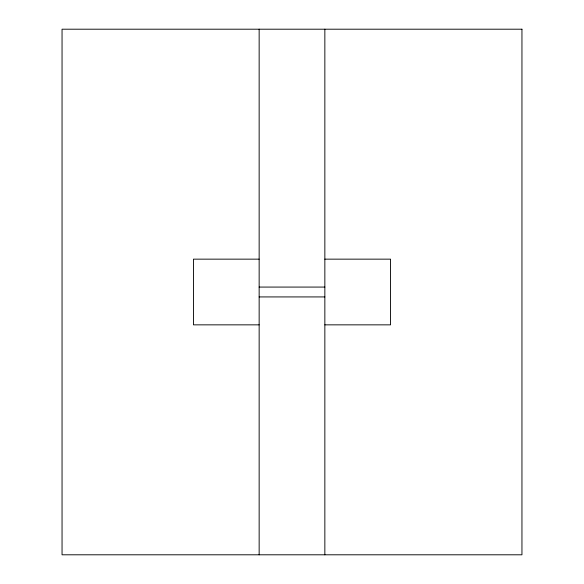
<?xml version="1.0" encoding="UTF-8"?>
<svg xmlns="http://www.w3.org/2000/svg" width="584" height="584" viewBox="0 0 584 584"><rect width="100%" height="100%" fill="white"/><g stroke="black" fill="none" stroke-linecap="round" stroke-linejoin="round"><path stroke-width="0.88" d="M259.15 259.15L193.45 259.15L193.45 324.85L259.15 324.85M324.85 259.15L390.55 259.15L390.55 324.85L324.85 324.85M259.15 287.072L324.85 287.072M259.15 296.928L324.85 296.928M324.85 29.2L324.85 554.8M259.15 29.2L259.15 554.8M521.95 29.2L62.05 29.2L62.05 554.8L521.95 554.8L521.95 29.2"/></g></svg>
